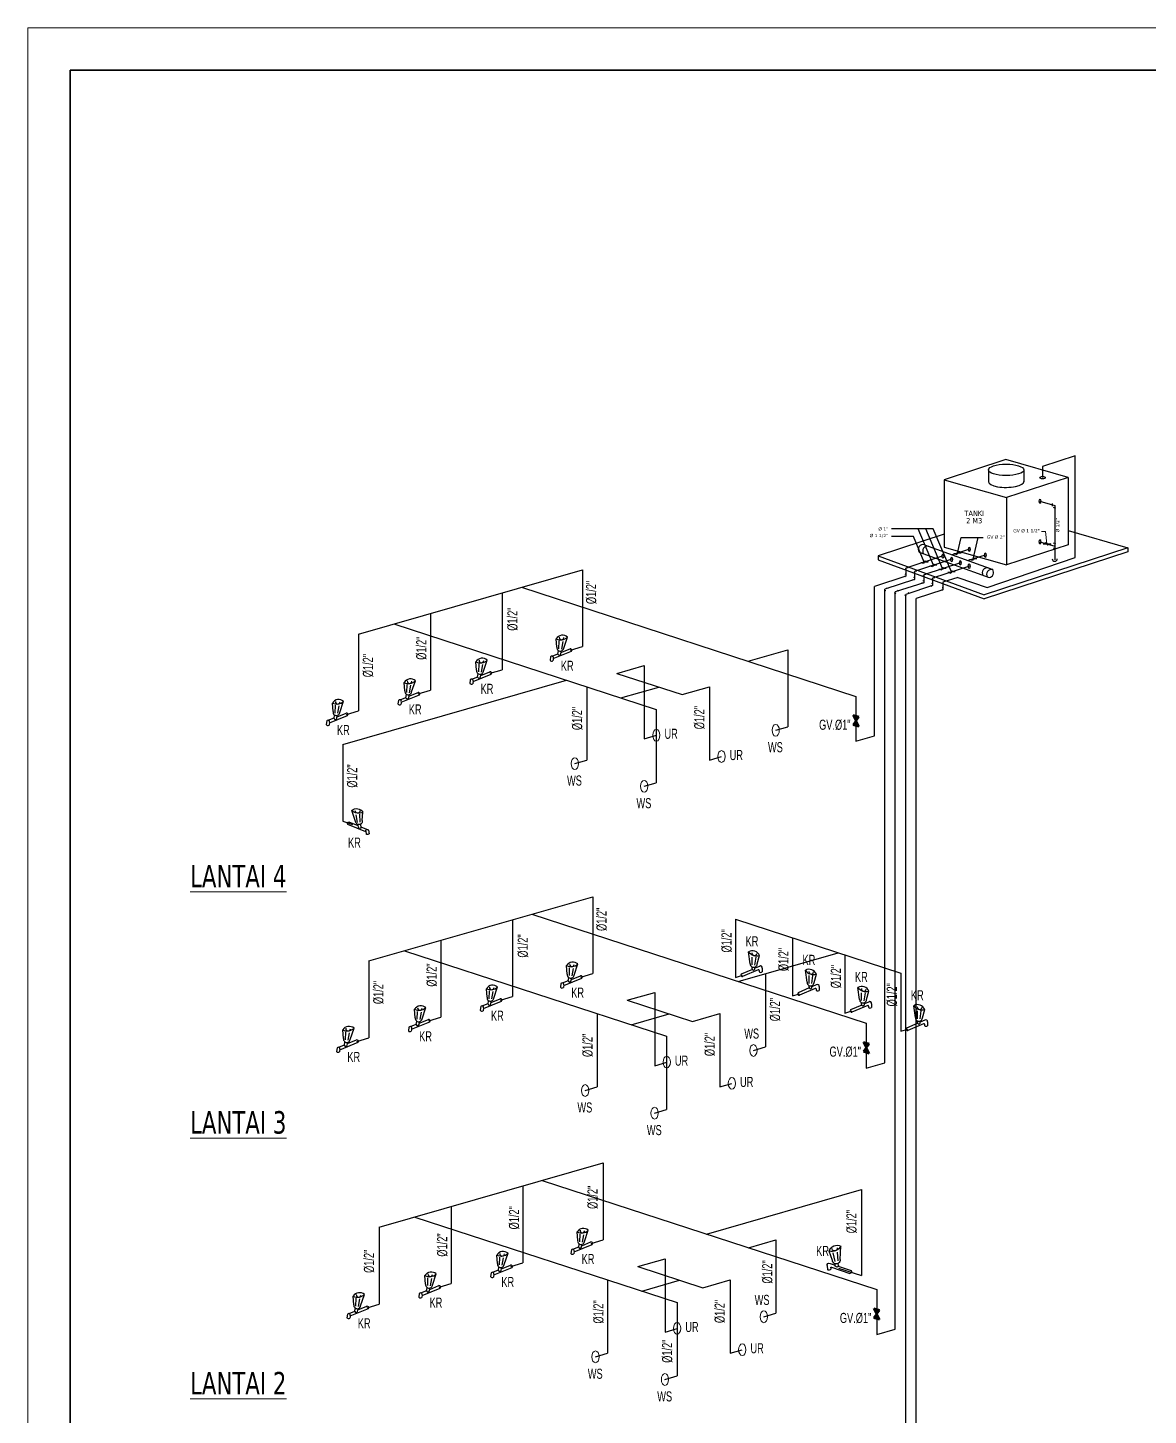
# Model space of a CAD drawing. Header units: millimetres. Extents: x -11 to 37583, y -101 to 28664.
# Drawn here: x 20783 to 26078, y 22109 to 28664 of the extents above; entities that cross this region are included whole.
import ezdxf
from ezdxf.enums import TextEntityAlignment as Align

# ---------------------------------------------------------------- set-up
doc = ezdxf.new("R2010")
doc.units = ezdxf.units.MM
doc.linetypes.add('ACAD_ISO14W100', pattern=[24, 12, -3, 0, -3, 0, -3, 0, -3])
for name, color, linetype, lineweight in [('BB', 22, 'Continuous', 5), ('DENAH', 7, 'Continuous', 0), ('GRS KOP', 1, 'Continuous', 35), ('HACH', 252, 'Continuous', 0), ('kabel', 1, 'Continuous', 50), ('kop', 7, 'Continuous', 20), ('Notasi', 2, 'Continuous', 20)]:
    doc.layers.add(name, color=color, linetype=linetype, lineweight=lineweight)
for name, color, linetype in [('HCH', 8, 'Continuous'), ('JENDELA', 3, 'Continuous'), ('pipa', 8, 'Continuous'), ('pipa3', 8, 'ACAD_ISO14W100'), ('potongan', 210, 'Continuous'), ('TEX', 255, 'Continuous')]:
    doc.layers.add(name, color=color, linetype=linetype)
doc.styles.add('BARU', font='complex.shx')
doc.styles.get("Standard").update_dxf_attribs({"font": 'arial.ttf'})
doc.styles.add('style1', font='romanc.shx')
doc.styles.add('style2', font='verdana.ttf')
doc.styles.add('tahoma', font='tahoma.ttf')

# ---------------------------------------------------------------- blocks, each defined once
blk = doc.blocks.new('A$C3F220AFC')
at = {"layer": 'JENDELA'}
for p, q in [((-193.3403770520817, 22.18070560472552), (-215.0788351513329, 139.3927246906096)), ((-162.2370023027761, 3.433098413283005), (-169.6414101162227, 114.877142754849)), ((-128.4423582659219, -45.79996332316659), (-6.410661058034748, 19.37336865009274)), ((-123.815734855365, 3.61735478672199), (-116.2553697213298, 110.8077965000411)), ((-96.93741781130666, 17.02142769715283), (-60.20757821266307, 179.9287488664268)), ((-267.8579479946638, -120.2574917218881), (-270.6021139260265, -171.5332167128799)), ((-246.4343521181727, -108.8158157247817), (-168.7611811576644, -67.33299214823637)), ((-226.4122045175172, -131.8306643499527), (-228.6571363357361, -173.778021144215)), ((-226.9390475476393, -141.6749151534168), (16.88866917684209, -11.45411890826654)), ((-169.0543522384833, -72.81099929078482), (-166.668318365817, -28.22709889209364)), ((-129.6303016034071, -67.9971118645044), (-127.6137549551786, -30.31721464649308))]:
    blk.add_line(p, q, dxfattribs=at)
for centre, radius, start, end in [((-120.6029533135006, 94.55702934227884), 104.5750057687551, 54.72288170699418, 154.6122503131415), ((-166.1512976738159, 268.578272811952), 138.1405436308323, 249.25639522517, 320.0787367968019), ((-145.1728719187668, 18.96623980428558), 48.2746448160043, 176.1820187647595, 357.6911337469257), ((-142.3184722965816, 165.9815650549717), 33.02809461866336, 178.5979480037673, 1.659557182589152), ((0, 0), 20.40646933216243, 325.85310898675, 108.309415237502), ((-248.4316235607839, -150.270528411027), 30.7186027398011, 223.8026282244654, 310.0705243064592), ((-248.091610819858, -131.9844297087984), 22.98323657985948, 42.59521669405259, 149.3202653883321), ((-254.2913442312856, -132.0108961408259), 27.87972224024953, 353.5027546102921, 33.97945654103612), ((-149.9776657168986, -65.20085371448658), 20.53860479442235, 201.7482369121056, 352.1750806964301)]:
    blk.add_arc(centre, radius, start, end, dxfattribs=at)
blk = doc.blocks.new('12')
at = {"layer": 'JENDELA'}
for p, q in [((91411.43708213279, -16883.68855651096), (91374.70724253415, -16720.78123534168)), ((91438.31539917685, -16897.09262942139), (91430.75503404281, -16789.90218770807)), ((91476.73666662426, -16897.27688579482), (91484.1410744377, -16785.83284145326)), ((91507.84004137357, -16878.52927860338), (91529.57849947282, -16761.3172595175)), ((91447.6592487544, -16960.60492578726), (91297.61099514464, -17040.74102894543)), ((91530.3853446119, -16959.69442713865), (91320.91032537952, -17071.56851646775)), ((91444.12996592489, -16951.61193337472), (91441.87749562057, -16926.61888074295)), ((91483.55401655997, -16956.425820801), (91480.96107120415, -16925.07086767785)), ((91541.43871186912, -16910.52023270028), (91481.88454253538, -16942.32626137717)), ((91542.17137273835, -16966.33975317028), (91543.15680065722, -16984.75282753265)), ((91582.35761231615, -16931.23229811032), (91585.10177824751, -16982.50802310131))]:
    blk.add_line(p, q, dxfattribs=at)
for centre, radius, start, end in [((91435.10261763498, -16806.15295486583), 104.5750057687551, 25.38774968660852, 125.2771182926948), ((91480.6509619953, -16632.13171139616), 138.1405436308323, 219.921263203238, 290.7436047751192), ((91456.81813661807, -16734.72841915314), 33.02809461866336, 178.340442817388, 1.402051996248117), ((91459.67253624025, -16881.74374440382), 48.2746448160043, 182.3088662530224, 3.817981235218756), ((91464.47733003838, -16948.8156752247), 20.53860479442235, 187.8249193036557, 338.2517630881118), ((91534.1632950275, -16966.76832817071), 8.019537714484613, 3.063423728562828, 118.1052878580306), ((91558.005264836, -16928.56710032283), 24.49775720736065, 353.7542269904412, 132.5511195553443), ((91562.93128788227, -16961.24533479946), 30.7186027398011, 229.9294756936638, 316.1973717752588), ((91314.49966432148, -17052.19514785369), 20.40646933216243, 145.853108986828, 288.3094152372807)]:
    blk.add_arc(centre, radius, start, end, dxfattribs=at)
blk = doc.blocks.new('kop')
at = {"layer": 'GRS KOP'}
blk.add_lwpolyline([(1, 54), (83, 54), (83, 1), (1, 1)], close=True, dxfattribs=at)
at = {"layer": 'kop', "color": 7}
for p, q in [((84, 55.00000000000017), (0, 55.00000000000017)), ((0, 55.00000000000017), (0, 0))]:
    blk.add_line(p, q, dxfattribs=at)
at = {"layer": 'kop', "style": 'BARU', "flags": 4}
for p, height in [((73.79999999999714, 5.399999999992659), 0.3500000000000013), ((80.30348371280252, 5.381560126415408), 0.2500000000000009), ((73.79999999999714, 4.899999999992659), 0.3500000000000013), ((80.30348371280252, 4.881560126415408), 0.2500000000000009), ((73.79999999999714, 4.399999999992659), 0.3500000000000013), ((80.30348371280252, 4.381560126415408), 0.2500000000000009)]:
    blk.add_attdef('-', p, '', height=height, dxfattribs=at)
at = {"layer": 'kop', "flags": 4}
for tag, p in [('AR-00', (78.05695564226218, 2.647698724276623)), ('00', (81.23754618094216, 2.647099872606105))]:
    blk.add_attdef(tag, text='', height=0.3499740475000009, dxfattribs=at).set_placement(p, align=Align.MIDDLE)

msp = doc.modelspace()

# ---------------------------------------------------------------- hatches: boundary and pattern name
h = msp.add_hatch(color=2)
h.paths.add_polyline_path([(25176.85999536154, 26181.75544927565), (25159.6073929521, 26180.03211348198), (25173.5162637261, 26175.90559961766)])
h.paths.add_polyline_path([(25180.20372699712, 26187.60529893363), (25176.85999536154, 26181.75544927565), (25194.11259777112, 26183.47878506925)])
h = msp.add_hatch(color=2)
h.paths.add_polyline_path([(25251.08327342578, 26153.97748418977), (25233.83067101635, 26152.2541483961), (25247.73954179035, 26148.12763453178)])
h.paths.add_polyline_path([(25254.42700506136, 26159.82733384776), (25251.08327342578, 26153.97748418977), (25268.33587583536, 26155.70081998337)])
h = msp.add_hatch(color=2)
h.paths.add_polyline_path([(25019.8770922597, 26139.61810239439), (25002.62448985026, 26137.89476660072), (25016.53336062426, 26133.76825273641)])
h.paths.add_polyline_path([(25023.22082389529, 26145.46795205238), (25019.8770922597, 26139.61810239439), (25037.12969466928, 26141.341438188)])
h = msp.add_hatch(color=2)
h.paths.add_polyline_path([(25062.20460755558, 26124.17607004157), (25044.95200514615, 26122.4527342479), (25058.86087592015, 26118.32622038358)])
h.paths.add_polyline_path([(25065.54833919117, 26130.02591969956), (25062.20460755558, 26124.17607004157), (25079.45720996517, 26125.89940583517)])
h = msp.add_hatch(color=2)
h.paths.add_polyline_path([(25105.63610050608, 26108.3312817382), (25088.38349809664, 26106.60794594452), (25102.29236887064, 26102.48143208021)])
h.paths.add_polyline_path([(25108.97983214166, 26114.18113139619), (25105.63610050608, 26108.3312817382), (25122.88870291566, 26110.0546175318)])
h = msp.add_hatch(color=2)
h.paths.add_polyline_path([(25147.77155614168, 26092.95931708175), (25130.51895373225, 26091.23598128807), (25144.42782450625, 26087.10946742376)])
h.paths.add_polyline_path([(25151.11528777727, 26098.80916673973), (25147.77155614168, 26092.95931708175), (25165.02415855127, 26094.68265287535)])
at = {"layer": 'HACH', "linetype": 'ByBlock'}
for points in [[(25597.25540634268, 26231.61493793632), (25581.78997195851, 26225.92836272228), (25599.35651187982, 26225.90068839308)], [(25617.21736350741, 26225.87255040522), (25599.35651187982, 26225.90068839308), (25601.49281956609, 26220.09070169614)]]:
    msp.add_hatch(color=256, dxfattribs=at).paths.add_polyline_path(points)
at = {"layer": 'kabel', "linetype": 'ByBlock'}
h = msp.add_hatch(color=256, dxfattribs=at)
h.paths.add_polyline_path([(24696.43319271749, 25411.93688789625), (24709.89811597045, 25407.9420853427), (24696.43319271749, 25389.4276966463)])
h.paths.add_polyline_path([(24682.96826946462, 25415.93169044991), (24696.43319271749, 25411.93688789625), (24696.43319271749, 25389.4276966463)])
h.paths.add_polyline_path([(24696.43319271749, 25389.42769664638), (24696.43319271749, 25366.91850539625), (24682.96826946462, 25370.91330794987)])
h.paths.add_polyline_path([(24696.43319271749, 25389.4276966463), (24709.89811597045, 25362.92370284271), (24696.43319271757, 25366.91850539625)])
h = msp.add_hatch(color=256, dxfattribs=at)
h.paths.add_polyline_path([(24745.51341851943, 23867.52324852742), (24758.97834177237, 23863.52844597387), (24745.51341851943, 23845.01405727747)])
h.paths.add_polyline_path([(24732.04849526655, 23871.51805108107), (24745.51341851943, 23867.52324852742), (24745.51341851943, 23845.01405727747)])
h.paths.add_polyline_path([(24745.51341851943, 23845.01405727754), (24745.51341851943, 23822.50486602742), (24732.04849526655, 23826.49966858104)])
h.paths.add_polyline_path([(24745.51341851943, 23845.01405727747), (24758.97834177237, 23818.51006347387), (24745.5134185195, 23822.50486602742)])
h = msp.add_hatch(color=256, dxfattribs=at)
h.paths.add_polyline_path([(24794.59364432142, 22609.35725760599), (24808.05856757437, 22605.36245505245), (24794.59364432142, 22586.84806635605)])
h.paths.add_polyline_path([(24781.12872106854, 22613.35206015965), (24794.59364432142, 22609.35725760599), (24794.59364432142, 22586.84806635605)])
h.paths.add_polyline_path([(24794.59364432142, 22586.84806635612), (24794.59364432142, 22564.33887510599), (24781.12872106854, 22568.33367765961)])
h.paths.add_polyline_path([(24794.59364432142, 22586.84806635605), (24808.05856757437, 22560.34407255245), (24794.5936443215, 22564.33887510599)])

# ---------------------------------------------------------------- linework, layer by layer
at = {"color": 0}
for p, q in [((25176.858082561, 26181.74721334608), (25194.17629901323, 26256.31411223262)), ((25194.17629901323, 26256.31411223262), (25298.0712074455, 26256.31411223262)), ((25250.7638924011, 26152.60232799816), (25274.85102965424, 26256.31411223262))]:
    msp.add_line(p, q, dxfattribs=at)
at = {"color": 6}
for p, q in [((25113.31567453486, 26169.85620743436), (24932.39186814852, 26111.29184373925)), ((25232.5249378405, 26199.77398426837), (25151.5501957575, 26173.56276121166)), ((24932.39186814852, 26111.29184373925), (24932.39186814852, 26072.86254961518)), ((24932.39186814852, 26072.86254961518), (24784.46286744884, 26024.78259947517)), ((24784.46286744888, 25318.13080799262), (24784.46286744884, 26024.78259947517)), ((24931.70354485478, 20750.80399112611), (24931.70354485478, 25987.00861045244))]:
    msp.add_line(p, q, dxfattribs=at)
at = {"color": 2}
for p, q in [((25159.6073929521, 26180.03211348198), (25194.11259777112, 26183.47878506928)), ((25159.6073929521, 26180.03211348198), (25173.5162637261, 26175.90559961766)), ((25180.20372699712, 26187.60529893363), (25173.5162637261, 26175.90559961766)), ((25180.20372699712, 26187.60529893363), (25194.11259777112, 26183.47878506928)), ((25233.83067101635, 26152.2541483961), (25268.33587583536, 26155.70081998341)), ((25254.42700506136, 26159.82733384776), (25247.73954179035, 26148.12763453178)), ((25254.42700506136, 26159.82733384776), (25268.33587583536, 26155.70081998341)), ((25002.62448985026, 26137.89476660072), (25037.12969466928, 26141.34143818803)), ((25002.62448985026, 26137.89476660072), (25016.53336062426, 26133.76825273641)), ((25023.22082389529, 26145.46795205238), (25016.53336062426, 26133.76825273641)), ((25023.22082389529, 26145.46795205238), (25037.12969466928, 26141.34143818803)), ((25044.95200514615, 26122.4527342479), (25079.45720996517, 26125.89940583521)), ((25044.95200514615, 26122.4527342479), (25058.86087592015, 26118.32622038358)), ((25065.54833919117, 26130.02591969956), (25058.86087592015, 26118.32622038358)), ((25065.54833919117, 26130.02591969956), (25079.45720996517, 26125.89940583521)), ((25088.38349809664, 26106.60794594452), (25122.88870291566, 26110.05461753183)), ((25088.38349809664, 26106.60794594452), (25102.29236887064, 26102.48143208021)), ((25108.97983214166, 26114.18113139619), (25102.29236887064, 26102.48143208021)), ((25108.97983214166, 26114.18113139619), (25122.88870291566, 26110.05461753183)), ((25130.51895373225, 26091.23598128807), (25165.02415855127, 26094.68265287538)), ((25130.51895373225, 26091.23598128807), (25144.42782450625, 26087.10946742376)), ((25151.11528777727, 26098.80916673973), (25144.42782450625, 26087.10946742376)), ((25151.11528777727, 26098.80916673973), (25165.02415855127, 26094.68265287538)), ((25233.83067101635, 26152.2541483961), (25247.73954179035, 26148.12763453178))]:
    msp.add_line(p, q, dxfattribs=at)
at = {"color": 3}
for p, q in [((25307.78513309272, 26172.32404865927), (25226.8103910098, 26146.11282560259)), ((25195.94385652678, 26138.03290053229), (25016.71173041724, 26079.77879453533)), ((25016.71173041724, 26041.73198450897), (24882.62331905279, 25998.150508921)), ((25016.71173041724, 26079.77879453533), (25016.71173041724, 26041.73198450897)), ((24882.62331905279, 22515.55117770236), (24882.62331905279, 25998.150508921))]:
    msp.add_line(p, q, dxfattribs=at)
at = {"color": 1}
for p, q in [((25154.34246172119, 26153.99313422684), (24973.41865533483, 26095.42877053173)), ((24973.41865533483, 26095.42877053173), (24973.41865533483, 26056.99947640766)), ((24973.41865533483, 26056.99947640766), (24833.54309325085, 26011.5370584977)), ((24833.5430932508, 23773.71716862378), (24833.54309325085, 26011.5370584977))]:
    msp.add_line(p, q, dxfattribs=at)
at = {"layer": 'DENAH', "linetype": 'ByBlock', "extrusion": (0, 0, -1)}
for centre in [(24317.48660336828, 25344.78335485911), (23753.369485776, 25321.35701298953), (24061.31219913039, 25220.94377571744), (23367.99992847881, 25187.19420517609), (23696.12813135092, 25080.19893085459), (23802.44971157793, 23776.9433736207), (24212.10200325514, 23832.07305412305), (23417.08015428075, 23642.78056580725), (24110.39242493232, 23676.53013634861), (23745.20835715286, 23535.78529148575), (24261.18222905714, 22573.90706320162), (23851.52993737992, 22518.77738269928), (24159.47265073431, 22418.36414542719), (23466.16038008274, 22384.61457488583), (23794.28858295484, 22277.61930056433)]:
    msp.add_ellipse(centre, major_axis=(0, 28.01450949775578), ratio=0.6096515020316432, dxfattribs=at)
at = {"layer": 'HACH', "linetype": 'ByBlock'}
for p, q in [((25592.2047491365, 26283.55141980151), (25572.60215694516, 26283.55141980151)), ((25599.35651187982, 26225.90068839316), (25592.2047491365, 26283.55141980151))]:
    msp.add_line(p, q, dxfattribs=at)
at = {"layer": 'HCH', "color": 4, "linetype": 'ByBlock'}
for p, q in [((25237.54578876584, 26122.05737312416), (25058.31366265631, 26063.80326712724)), ((25058.31366265631, 26063.80326712724), (25058.31366265631, 26028.15948771329))]:
    msp.add_line(p, q, dxfattribs=at)
at = {"layer": 'kabel', "linetype": 'ByBlock'}
for p, q in [((24682.96826946462, 25415.93169044998), (24709.89811597045, 25407.94208534274)), ((24682.96826946462, 25415.93169044998), (24709.89811597045, 25362.92370284278)), ((24709.89811597045, 25407.94208534274), (24682.96826946462, 25370.91330794994)), ((24682.96826946462, 25370.91330794994), (24709.89811597045, 25362.92370284278)), ((24732.04849526655, 23871.51805108114), (24758.97834177237, 23863.52844597391)), ((24732.04849526655, 23871.51805108114), (24758.97834177237, 23818.51006347394)), ((24758.97834177237, 23863.52844597391), (24732.04849526655, 23826.49966858111)), ((24732.04849526655, 23826.49966858111), (24758.97834177237, 23818.51006347394)), ((24781.12872106854, 22613.35206015972), (24808.05856757437, 22605.36245505248)), ((24781.12872106854, 22613.35206015972), (24808.05856757437, 22560.34407255252)), ((24808.05856757437, 22605.36245505248), (24781.12872106854, 22568.33367765968)), ((24781.12872106854, 22568.33367765968), (24808.05856757437, 22560.34407255252))]:
    msp.add_line(p, q, dxfattribs=at)
at = {"layer": 'kop', "color": 7}
msp.add_line((37583.10774446966, 28663.85288753689), (20783.10774446966, 28663.85288753689), dxfattribs=at)
at = {"layer": 'pipa', "color": 1}
for p, q in [((22346.25890788457, 25799.46036422028), (23404.05031913296, 26103.09885581124)), ((23404.05031913296, 26103.09885581124), (23404.05031913296, 25739.93811139475)), ((23024.85180134438, 25994.25011235343), (23024.85180134438, 25631.08936793694)), ((23115.76635419898, 26020.34708893963), (24696.4331927176, 25504.92695583962)), ((22685.55535461447, 25896.85523828686), (22685.55535461447, 25533.69449387037)), ((22513.71530265362, 25847.52863795955), (23752.94535770504, 25443.44340990812)), ((22346.25890788457, 25799.46036422028), (22346.25890788457, 25436.29961980379)), ((23347.23309277884, 25723.07111066341), (23404.05031913296, 25739.93811139475)), ((24186.99364844193, 25671.04380685363), (24374.3038297224, 25724.81110000694)), ((24374.3038297224, 25724.81110000694), (24374.3038297224, 25361.65035559045)), ((22968.03457499026, 25614.2223672056), (23024.85180134438, 25631.08936793694)), ((23567.0562777438, 25613.69573429113), (23696.55225942188, 25650.86749058043)), ((23696.55225942188, 25650.86749058042), (23696.55225942188, 25304.49001225819)), ((22271.78114627673, 25277.85732740305), (23329.57255752512, 25581.495818994)), ((23567.05627774376, 25613.69573429112), (23874.99899109816, 25513.28249701903)), ((22628.73812826035, 25516.82749313903), (22685.55535461447, 25533.69449387037)), ((23424.81715483293, 25550.43868422966), (23424.81715483293, 25204.06120590743)), ((23586.12110509091, 25497.84107068735), (23764.93890752976, 25549.17063077337)), ((23874.99899109819, 25513.28249701904), (24004.49497277627, 25550.45425330833)), ((24004.49497277627, 25550.45425330833), (24004.49497277627, 25204.0767749861)), ((24696.4331927176, 25504.92695583962), (24696.43319271749, 25292.86193421806)), ((22289.44168153044, 25419.43261907245), (22346.25890788457, 25436.29961980379)), ((23752.94535770504, 25443.44340990816), (23752.94535770504, 25097.06593158593)), ((23696.55225942188, 25304.49001225819), (23753.369485776, 25321.35701298953)), ((24317.48660336828, 25344.78335485911), (24374.3038297224, 25361.65035559045)), ((24696.43319271749, 25292.86193421806), (24784.46286744887, 25318.13080799261)), ((22271.78114627673, 25277.85732740305), (22271.78114627673, 24914.69658298656)), ((23367.99992847881, 25187.19420517609), (23424.81715483293, 25204.06120590743)), ((24004.49497277627, 25204.0767749861), (24061.31219913039, 25220.94377571744)), ((23696.12813135092, 25080.19893085459), (23752.94535770504, 25097.06593158593)), ((22271.78114627673, 24914.69658298656), (22317.53161719886, 24899.82674441262)), ((22395.3391336865, 24255.04672485145), (23453.13054493489, 24558.6852164424)), ((23453.13054493489, 24558.6852164424), (23453.13054493489, 24195.52447202591)), ((23164.84658000091, 24475.9334495708), (24745.51341851953, 23960.51331647079)), ((24127.13831249798, 24451.89866246902), (24908.15160664855, 24197.22768044143)), ((24127.13831249798, 24451.89866246902), (24127.13831249798, 24177.21516058255)), ((23073.93202714631, 24449.8364729846), (23073.93202714631, 24086.67572856811)), ((22734.6355804164, 24352.44159891802), (22734.6355804164, 23989.28085450154)), ((24396.09351281137, 24364.19838195109), (24396.09351281137, 24089.51488006462)), ((22395.3391336865, 24255.04672485145), (22395.3391336865, 23891.88598043496)), ((22562.79552845556, 24303.11499859072), (23802.02558350698, 23899.02977053929)), ((24139.42324793118, 24158.14577688732), (24611.99576901427, 24293.79748094087)), ((24643.8847340245, 24283.39920206928), (24643.8847340245, 24008.71570018281)), ((23396.31331858077, 24178.65747129457), (23453.13054493489, 24195.52447202591)), ((24268.91922960927, 24195.31753317661), (24268.91922960927, 23848.94005485439)), ((24908.15160664855, 24197.22768044144), (24908.15160664855, 23922.54417855497)), ((24127.13831249798, 24177.21516058255), (24161.16932303314, 24187.31774947004)), ((23017.11480079219, 24069.80872783677), (23073.93202714631, 24086.67572856811)), ((23616.13650354573, 24069.28209492229), (23745.63248522382, 24106.45385121159)), ((23616.13650354569, 24069.28209492228), (23924.07921690009, 23968.86885765019)), ((23745.63248522382, 24106.45385121158), (23745.63248522382, 23760.07637288936)), ((24396.09351281137, 24089.51488006462), (24430.12452334654, 24099.61746895211)), ((23473.89738063487, 24006.02504486083), (23473.89738063487, 23659.6475665386)), ((23635.20133089284, 23953.42743131852), (23814.01913333169, 24004.75699140454)), ((23924.07921690013, 23968.8688576502), (24053.5751985782, 24006.0406139395)), ((24053.5751985782, 24006.04061393949), (24053.5751985782, 23659.66313561727)), ((24643.8847340245, 24008.71570018281), (24677.91574455966, 24018.8182890703)), ((22677.81835406228, 23972.41385377019), (22734.6355804164, 23989.28085450154)), ((24745.51341851953, 23960.51331647079), (24745.51341851943, 23748.44829484922)), ((24908.15160664855, 23922.54417855497), (24942.18261718372, 23932.64676744247)), ((22338.52190733239, 23875.01897970362), (22395.3391336865, 23891.88598043496)), ((23802.02558350698, 23899.02977053932), (23802.02558350698, 23552.65229221709)), ((24212.10200325514, 23832.07305412305), (24268.91922960927, 23848.94005485439)), ((23745.63248522382, 23760.07637288936), (23802.44971157793, 23776.9433736207)), ((24745.51341851943, 23748.44829484922), (24833.5430932508, 23773.71716862378)), ((24053.5751985782, 23659.66313561727), (24110.39242493232, 23676.53013634861)), ((23417.08015428075, 23642.78056580725), (23473.89738063487, 23659.6475665386)), ((23745.20835715286, 23535.78529148575), (23802.02558350698, 23552.65229221709)), ((22444.41935948848, 22996.88073393003), (23502.21077073688, 23300.51922552098)), ((23502.21077073688, 23300.51922552098), (23502.21077073688, 22937.35848110449)), ((23213.9268058029, 23217.76745864938), (24794.59364432153, 22702.34732554937)), ((23123.0122529483, 23191.67048206317), (23123.0122529483, 22828.50973764668)), ((23990.05992259015, 22964.68779340334), (24722.41023158011, 23174.90858057672)), ((24722.41023158011, 23174.90858057672), (24722.41023158011, 22768.92926792426)), ((22783.7158062184, 23094.2756079966), (22783.7158062184, 22731.11486358011)), ((22611.87575425754, 23044.94900766929), (23851.10580930896, 22640.86377961787)), ((22444.41935948848, 22996.88073393003), (22444.41935948848, 22633.71998951353)), ((23445.39354438276, 22920.49148037315), (23502.21077073688, 22937.35848110449)), ((24188.50347373317, 22899.9797859659), (24317.99945541124, 22937.1515422552)), ((24317.99945541124, 22937.15154225519), (24317.99945541124, 22590.77406393296)), ((23066.19502659419, 22811.64273691534), (23123.0122529483, 22828.50973764668)), ((23665.21672934772, 22811.11610400087), (23794.71271102579, 22848.28786029017)), ((23794.71271102579, 22848.28786029016), (23794.71271102579, 22501.91038196793)), ((23522.97760643686, 22747.8590539394), (23522.97760643686, 22401.48157561717)), ((23665.21672934768, 22811.11610400086), (23973.15944270208, 22710.70286672877)), ((23684.28155669483, 22695.26144039709), (23863.09935913367, 22746.59100048312)), ((23973.1594427021, 22710.70286672878), (24102.65542438019, 22747.87462301807)), ((24102.65542438019, 22747.87462301807), (24102.65542438019, 22401.49714469584)), ((24614.60664775025, 22803.96763708051), (24722.41023158011, 22768.92926792426)), ((22726.89857986428, 22714.24786284877), (22783.7158062184, 22731.11486358011)), ((24794.59364432153, 22702.34732554937), (24794.59364432142, 22490.2823039278)), ((22387.60213313437, 22616.8529887822), (22444.41935948848, 22633.71998951353)), ((23851.10580930896, 22640.8637796179), (23851.10580930896, 22294.48630129567)), ((24261.18222905714, 22573.90706320162), (24317.99945541124, 22590.77406393296)), ((23794.71271102579, 22501.91038196793), (23851.52993737992, 22518.77738269928)), ((24794.59364432142, 22490.2823039278), (24882.62331905279, 22515.55117770236)), ((23466.16038008274, 22384.61457488583), (23522.97760643686, 22401.48157561717)), ((24102.65542438019, 22401.49714469584), (24159.47265073431, 22418.36414542719)), ((23794.28858295484, 22277.61930056433), (23851.10580930896, 22294.48630129567))]:
    msp.add_line(p, q, dxfattribs=at)
at = {"layer": 'pipa3', "color": 21, "linetype": 'Continuous'}
for p, q in [((25404.83749474253, 26623.55748931723), (25112.89934238621, 26528.6716201314)), ((25699.84487679199, 26538.69373080551), (25404.83749474253, 26623.55748931723)), ((25112.89934238621, 26528.6716201314), (25112.89934238621, 26210.53464623043)), ((25112.89934238621, 26528.6716201314), (25407.90672443575, 26443.80786161964)), ((25699.84487679199, 26538.69373080551), (25407.90672443575, 26443.80786161964)), ((25699.84487679199, 26538.69373080551), (25699.84487679199, 26220.55675690453)), ((25407.90672443575, 26443.80786161964), (25407.90672443575, 26125.67088771866)), ((25699.84487679199, 26288.21310914682), (25982.11204216106, 26207.01428493006)), ((25112.89934238621, 26271.22849266864), (24802.08373098826, 26169.45829275321)), ((25020.35737427008, 26221.41383870028), (25342.6629334595, 26103.85397058003)), ((24802.08373098826, 26169.45829275321), (25302.51434284718, 25985.38236543587)), ((24802.08373098834, 26169.45829275321), (24802.08373098826, 26150.36492671242)), ((24995.39129809296, 26186.39091182822), (25325.81966990168, 26065.84318838923)), ((25112.89934238621, 26210.53464623043), (25407.90672443575, 26125.67088771866)), ((25982.11204216106, 26207.01428493006), (25302.51434284718, 25985.38236543587)), ((25982.11204216106, 26187.92091888931), (25302.51434284718, 25966.28899939508)), ((25699.84487679199, 26220.55675690453), (25407.90672443575, 26125.67088771866)), ((25982.11204216106, 26207.01428493006), (25982.11204216106, 26187.92091888931)), ((24802.08373098826, 26150.36492671242), (25302.51434284718, 25966.28899939508))]:
    msp.add_line(p, q, dxfattribs=at)
at = {"layer": 'pipa3', "linetype": 'Continuous'}
for p, q in [((25322.64139138277, 26575.06272597449), (25322.64139138277, 26519.17607310664)), ((25489.50891176567, 26573.53923525779), (25489.50891176567, 26517.65258238994)), ((25624.47126681294, 26416.1454834756), (25624.47126681294, 26404.27575578588)), ((25641.81980007477, 26392.65182165044), (25629.84477942213, 26396.81523521454)), ((25597.25540634268, 26231.61493793635), (25581.78997195858, 26225.92836272232)), ((25581.78997195858, 26225.92836272232), (25617.21736350749, 26225.87255040529)), ((25597.25540634268, 26231.61493793635), (25601.49281956609, 26220.09070169614)), ((25617.21736350749, 26225.87255040529), (25601.49281956609, 26220.09070169618)), ((25641.81980007477, 26225.00863858185), (25629.84477942213, 26229.17205214595)), ((25641.81980007477, 26201.18166176152), (25629.84477942213, 26205.34507532559)), ((24935.86047751398, 26102.91336178854), (24928.92325878297, 26105.32525830209)), ((24940.36026320108, 26117.5699101702), (24940.36026320108, 26110.19355997441)), ((24981.3870503874, 26101.70683696268), (24981.3870503874, 26094.33048676688)), ((24930.95561953696, 26069.42220469886), (24924.01840080594, 26071.83410121242)), ((24935.86047751398, 26079.86734329734), (24928.92325878297, 26082.27923981089)), ((25058.31366265631, 26028.15948771329), (24931.70354485478, 25987.00861045244)), ((24971.98240672328, 26053.55913149134), (24965.04518799226, 26055.97102800489)), ((24976.8872647003, 26087.05028858101), (24969.95004596929, 26089.46218509457)), ((24976.8872647003, 26064.00427008982), (24969.95004596929, 26066.41616660337)), ((25015.27548180569, 26038.29163959265), (25008.33826307466, 26040.7035361062)), ((25020.1803397827, 26071.78721743372), (25013.24312105169, 26074.19911394731)), ((25020.1803397827, 26048.74119894249), (25013.24312105169, 26051.15309545608)), ((25024.68012546973, 26086.05686096628), (25024.68012546973, 26078.68051077049)), ((25056.87741404475, 26024.71914279701), (25049.94019531373, 26027.1310393106)), ((25061.78227202178, 26055.81169002556), (25054.84505329075, 26058.22358653912)), ((25061.78227202178, 26035.16870214689), (25054.84505329075, 26037.58059866044)), ((25066.2820577088, 26070.08133355816), (25066.2820577088, 26062.70498336236)), ((24837.40180910836, 26003.40339697109), (24830.46459037733, 26005.81529348464)), ((24848.1578694377, 26014.42632678658), (24841.22065070669, 26016.83822330017)), ((24886.09192841833, 25990.94686351991), (24879.15470968731, 25993.3587600335)), ((24900.09950328403, 26001.96979333548), (24893.16228455301, 26004.38168984903)), ((24935.17215422017, 25979.93108045896), (24928.23493548923, 25982.34297697252)), ((24949.56775208, 25990.95401027442), (24942.63053334906, 25993.36590678801)), ((25105.95763984652, 26005.05726617408), (25099.02042111551, 26007.46916268767)), ((25110.86249782354, 26015.50682552396), (25103.92527909252, 26017.91872203751))]:
    msp.add_line(p, q, dxfattribs=at)
at = {"layer": 'pipa3', "color": 11, "linetype": 'Continuous'}
for p, q in [((25566.24292902093, 26426.77869500922), (25635.83228974849, 26406.76016305675)), ((25635.83228974849, 26406.76016305675), (25635.83228974849, 26150.76204531657)), ((25609.3550915368, 26222.98162605072), (25635.83228974849, 26215.36502154575))]:
    msp.add_line(p, q, dxfattribs=at)
at = {"layer": 'pipa3', "color": 1, "linetype": 'Continuous'}
msp.add_line((25566.24292902093, 26235.38355349821), (25592.7201272327, 26227.76694899325), dxfattribs=at)
at = {"layer": 'pipa3', "color": 21, "linetype": 'Continuous'}
for centre, radius, start, end in [((25014.09848110399, 26199.4654966207), 22.8233096571062, 74.08371885884692, 214.9499763645939), ((25034.99718206656, 26191.62137356681), 22.98458417278998, 74.51686924026818, 214.6666988472169), ((25315.62839090124, 26089.54764087314), 22.8233096571062, 74.08371885884692, 214.9499763645939), ((25336.52709186381, 26081.70351781918), 22.98458417278998, 74.51686924026818, 214.6666988472169), ((25321.24181011108, 26090.60888879692), 25.18524800245941, 280.472729150652, 31.72927819102898)]:
    msp.add_arc(centre, radius, start, end, dxfattribs=at)
at = {"layer": 'pipa3', "linetype": 'Continuous'}
msp.add_ellipse((25406.14231630195, 26575.06272597449), major_axis=(-83.50092491914852, -4.276291770525241e-13), ratio=0.3217868399942908, dxfattribs=at)
for centre, major_axis, ratio, start_param, end_param in [((25406.14231630195, 26519.17607310664), (83.50092491911374, 1.040382705391714e-10), 0.3217868399944218, 3.141592653585921, 6.339915364247113), ((25578.61794894418, 26538.51539350363), (-12.84514281342504, -6.578319768009474e-14), 0.4787417644248319, -1.570796326794897, 4.71238898038469)]:
    msp.add_ellipse(centre, major_axis=major_axis, ratio=ratio, start_param=start_param, end_param=end_param, dxfattribs=at)
at = {"layer": 'pipa3', "linetype": 'Continuous', "extrusion": (0, 0, -1)}
for centre in [(25566.24292902093, 26426.77869500922), (25566.24292902093, 26235.38355349821), (25107.49500656182, 26167.82146020606), (25148.52179374814, 26151.95838699854), (25232.5249378405, 26199.77398426837), (25307.78513309272, 26172.32404865927), (25190.10331622777, 26136.1346055054), (25231.70524846685, 26120.15907809724)]:
    msp.add_ellipse(centre, major_axis=(4.654503420199894e-14, -9.088606706045557), ratio=0.6571152506964989, dxfattribs=at)
at = {"layer": 'potongan', "color": 0}
for p, q in [((25732.91214311603, 26640.96497187611), (25578.61794894411, 26590.81620369987)), ((25732.91214311595, 26160.72810342407), (25732.91214311603, 26640.96497187611)), ((25578.61794894411, 26590.81620369987), (25578.61794894418, 26538.51539350363)), ((25061.70775732825, 26296.40419504337), (24864.26346440011, 26296.40419504337)), ((25063.46696566164, 26124.57652624043), (24990.98065114529, 26296.40419504337)), ((25105.91420060564, 26108.77142139496), (25026.69065802301, 26296.40419504337)), ((25147.71511064941, 26092.86056584214), (25061.70775732825, 26296.40419504337)), ((24968.33173138397, 26260.80820787921), (24865.04705936789, 26260.80820787917)), ((25019.46349939341, 26139.48367625555), (24968.33173138405, 26260.80820787917)), ((25316.13180166652, 26019.30624223253), (25732.91214311595, 26160.72810342407)), ((25178.16997155487, 26067.14506476886), (25107.39388845808, 26044.14139050432)), ((25107.39388845808, 26044.14139050432), (25107.39388845808, 26008.49761109036)), ((25178.16997155493, 26067.14506476886), (25316.13180166652, 26019.30624223253)), ((25107.39388845808, 26008.49761109036), (24980.78377065662, 25967.34673382952)), ((24980.78377065662, 20652.070988785), (24980.78377065662, 25967.34673382952))]:
    msp.add_line(p, q, dxfattribs=at)
msp.add_arc((25635.83228974849, 26154.80456484721), 11.83008933393052, 180, 0, dxfattribs=at)

# ---------------------------------------------------------------- block references
at = {"layer": 'BB', "linetype": 'Continuous', "xscale": -0.3820193508715017, "yscale": 0.3820193507590375, "zscale": 0.382019350762121, "rotation": 9.06898647931289}
msp.add_blockref('12', (58089.53782586961, 34717.80960781642), dxfattribs=at)
at = {"layer": 'HCH'}
for name, p, xscale, yscale, zscale, rotation in [('A$C3F220AFC', (23347.23309277884, 25723.07111066341), 0.3353805000524255, 0.3353805000331249, 0.3353805000000001, 353.963842105848), ('A$C3F220AFC', (22968.03457499026, 25614.2223672056), 0.3353805000524255, 0.3353805000331249, 0.3353805000000001, 353.963842105848), ('A$C3F220AFC', (22628.73812826035, 25516.82749313903), 0.3353805000524255, 0.3353805000331249, 0.3353805000000001, 353.963842105848), ('A$C3F220AFC', (22289.44168153044, 25419.43261907245), 0.3353805000524255, 0.3353805000331249, 0.3353805000000001, 353.963842105848), ('A$C3F220AFC', (22300.13410651173, 24903.9262158583), -0.3353805000524255, 0.3353805000331249, 0.3353805000000001, 6.036157894151968), ('A$C3F220AFC', (23396.31331858077, 24178.65747129457), 0.3353805000524255, 0.3353805000331249, 0.3353805000000001, 353.963842105848), ('12', (-6331.087128063409, 32495.54762131245), 0.3402000001767377, 0.3402000001699435, 0.3402000001778884, 355.3360488730929), ('12', (-6062.131927750015, 32407.84734079451), 0.3402000001767377, 0.3402000001699435, 0.3402000001778884, 355.3360488730929), ('A$C3F220AFC', (23017.11480079219, 24069.80872783677), 0.3353805000524255, 0.3353805000331249, 0.3353805000000001, 353.963842105848), ('12', (-5814.340706536888, 32327.0481609127), 0.3402000001767377, 0.3402000001699435, 0.3402000001778884, 355.3360488730929), ('A$C3F220AFC', (22677.81835406228, 23972.41385377019), 0.3353805000524255, 0.3353805000331249, 0.3353805000000001, 353.963842105848), ('12', (-5550.073833912829, 32240.87663928487), 0.3402000001767377, 0.3402000001699435, 0.3402000001778884, 355.3360488730929), ('A$C3F220AFC', (22338.52190733239, 23875.01897970362), 0.3353805000524255, 0.3353805000331249, 0.3353805000000001, 353.963842105848), ('A$C3F220AFC', (23445.39354438276, 22920.49148037315), 0.3353805000524255, 0.3353805000331249, 0.3353805000000001, 353.963842105848), ('A$C3F220AFC', (23066.19502659419, 22811.64273691534), 0.3353805000524255, 0.3353805000331249, 0.3353805000000001, 353.963842105848), ('A$C3F220AFC', (22726.89857986428, 22714.24786284877), 0.3353805000524255, 0.3353805000331249, 0.3353805000000001, 353.963842105848), ('A$C3F220AFC', (22387.60213313437, 22616.8529887822), 0.3353805000524255, 0.3353805000331249, 0.3353805000000001, 353.963842105848)]:
    msp.add_blockref(name, p, dxfattribs=dict(at, xscale=xscale, yscale=yscale, zscale=zscale, rotation=rotation))
at = {"layer": 'kop', "xscale": 200, "yscale": 200, "zscale": 200}
msp.add_blockref('kop', (20783.10785158622, 17663.85288938816), dxfattribs=at)

# ---------------------------------------------------------------- texts
at = {"color": 0, "char_height": 15.47469240197747, "width": 171.6286174369127, "attachment_point": 3, "style": 'style2'}
for s, insert in [('%%C 1"', (24849.26698786303, 26304.12248844423)), ('GV %%C 1 1/2"', (25565.30015730119, 26295.0614431215)), ('%%C 1 1/2"', (24849.16238840991, 26272.74817536728)), ('GV %%C 2"', (25399.71196661486, 26265.56416201968))]:
    msp.add_mtext(s, dxfattribs=dict(at, insert=insert))
at = {"color": 0, "insert": (25641.55871166156, 26347.40927415509), "char_height": 15.47469240197747, "width": 171.6286174369127, "attachment_point": 3, "rotation": 90, "style": 'style2'}
msp.add_mtext('%%C 1/2"', dxfattribs=at)
at = {"layer": 'Notasi', "attachment_point": 5, "style": 'tahoma'}
for s, insert, char_height in [('TANKI', (25255.67373178917, 26370.182264076), 25.04915279999999), ('2 M3 ', (25255.42170022289, 26334.91150658921), 25.04915279999999), ('\\A1;{\\W0.8;\\LLANTAI 4}', (21777.70849332556, 24655.78971896314), 106.3310976), ('\\A1;{\\W0.8;\\LLANTAI 3}', (21777.70849332556, 23491.28607753249), 106.3310976), ('\\A1;{\\W0.8;\\LLANTAI 2}', (21777.70849332556, 22260.23938038682), 106.3310976)]:
    msp.add_mtext(s, dxfattribs=dict(at, insert=insert, char_height=char_height))
at = {"layer": 'TEX', "char_height": 47.5398, "attachment_point": 5, "rotation": 89.99999999998248, "style": 'style1'}
for insert in [(23446.17017715673, 25996.01690374136), (23074.07970568522, 25870.08931061529), (22643.46359161646, 25732.82195128014), (22391.34194516853, 25650.34100479419), (23379.81735687141, 25400.60007937327), (23957.09449867762, 25404.63250536287), (22316.86418356069, 25128.73796797695), (23495.25040295866, 24451.60326437252), (24085.93259693641, 24349.69610975887), (23123.15993148714, 24325.67567124645), (24354.88779724982, 24261.99582924094), (22692.54381741839, 24188.40831191131), (24602.67901846294, 24181.19664935913), (22440.42217097045, 24105.92736542536), (24866.94589108699, 24095.02512773129), (24314.92182908266, 24025.03001769821), (23428.89758267334, 23856.18644000443), (24006.17472447955, 23860.21886599404), (23452.83123122336, 23138.26146507564), (23081.65339861901, 23041.67568690033), (24676.23949302155, 23023.39545411888), (22742.37493144433, 22912.8934067468), (22396.31071912467, 22836.07593627902), (24278.21314727758, 22785.63407160138), (23480.3472166333, 22596.67216513167), (24053.36059984587, 22599.13318524193), (23805.26308696239, 22411.37783020752)]:
    msp.add_mtext('{\\fArial Narrow|b0|i0|c0|p34;\\W0.8;%%C1/2"}', dxfattribs=dict(at, insert=insert))
at = {"layer": 'TEX', "char_height": 47.5398, "attachment_point": 5, "style": 'style1'}
for s, insert in [('{\\fArial Narrow|b0|i0|c0|p34;\\W0.8;KR}', (23332.35828017526, 25649.40246893487)), ('{\\fArial Narrow|b0|i0|c0|p34;\\W0.8;KR}', (22953.15976238668, 25540.55372547706)), ('{\\fArial Narrow|b0|i0|c0|p34;\\W0.8;KR}', (22613.86331565677, 25443.15885141048)), ('{\\fArial Narrow|b0|i0|c0|p34;\\W0.8;KR}', (22274.56686892687, 25345.76397734391)), ('{\\fArial Narrow|b0|i0|c0|p34;\\W0.8;GV.%%C1"}', (24596.88423017721, 25370.06344247447)), ('{\\fArial Narrow|b0|i0|c0|p34;\\W0.8;UR}', (23823.40456159356, 25327.93186320531)), ('{\\fArial Narrow|b0|i0|c0|p34;\\W0.8;UR}', (24131.34727494794, 25227.51862593322)), ('{\\fArial Narrow|b0|i0|c0|p34;\\W0.8;WS}', (24315.95833683445, 25264.58976297209)), ('{\\fArial Narrow|b0|i0|c0|p34;\\W0.8;WS}', (23366.47166194498, 25107.00061328907)), ('{\\fArial Narrow|b0|i0|c0|p34;\\W0.8;WS}', (23694.59986481709, 25000.00533896756)), ('{\\fArial Narrow|b0|i0|c0|p34;\\W0.8;KR}', (22326.92202248047, 24814.21725317476)), ('{\\fArial Narrow|b0|i0|c0|p34;\\W0.8;KR}', (24205.37334269894, 24347.81597692444)), ('{\\fArial Narrow|b0|i0|c0|p34;\\W0.8;KR}', (24474.32854301234, 24260.11569640651)), ('{\\fArial Narrow|b0|i0|c0|p34;\\W0.8;KR}', (24722.11976422546, 24179.3165165247)), ('{\\fArial Narrow|b0|i0|c0|p34;\\W0.8;KR}', (23381.4385059772, 24104.98882956603)), ('{\\fArial Narrow|b0|i0|c0|p34;\\W0.8;KR}', (24986.38663684951, 24093.14499489686)), ('{\\fArial Narrow|b0|i0|c0|p34;\\W0.8;KR}', (23002.23998818862, 23996.14008610822)), ('{\\fArial Narrow|b0|i0|c0|p34;\\W0.8;WS}', (24203.97045961041, 23911.4853751019)), ('{\\fArial Narrow|b0|i0|c0|p34;\\W0.8;KR}', (22662.94354145871, 23898.74521204165)), ('{\\fArial Narrow|b0|i0|c0|p34;\\W0.8;KR}', (22323.6470947288, 23801.35033797508)), ('{\\fArial Narrow|b0|i0|c0|p34;\\W0.8;UR}', (23872.48478739549, 23783.51822383647)), ('{\\fArial Narrow|b0|i0|c0|p34;\\W0.8;GV.%%C1"}', (24645.96445597914, 23825.64980310564)), ('{\\fArial Narrow|b0|i0|c0|p34;\\W0.8;UR}', (24180.42750074988, 23683.10498656438)), ('{\\fArial Narrow|b0|i0|c0|p34;\\W0.8;WS}', (23415.55188774692, 23562.58697392024)), ('{\\fArial Narrow|b0|i0|c0|p34;\\W0.8;WS}', (23743.68009061903, 23455.59169959873)), ('{\\fArial Narrow|b0|i0|c0|p34;\\W0.8;KR}', (24538.85612709721, 22885.13061341205)), ('{\\fArial Narrow|b0|i0|c0|p34;\\W0.8;KR}', (23430.51873177918, 22846.82283864461)), ('{\\fArial Narrow|b0|i0|c0|p34;\\W0.8;KR}', (23051.32021399061, 22737.9740951868)), ('{\\fArial Narrow|b0|i0|c0|p34;\\W0.8;KR}', (22712.0237672607, 22640.57922112022)), ('{\\fArial Narrow|b0|i0|c0|p34;\\W0.8;WS}', (24253.0506854124, 22653.31938418048)), ('{\\fArial Narrow|b0|i0|c0|p34;\\W0.8;KR}', (22372.72732053079, 22543.18434705366)), ('{\\fArial Narrow|b0|i0|c0|p34;\\W0.8;GV.%%C1"}', (24695.04468178113, 22567.48381218421)), ('{\\fArial Narrow|b0|i0|c0|p34;\\W0.8;UR}', (23921.56501319747, 22525.35223291505)), ('{\\fArial Narrow|b0|i0|c0|p34;\\W0.8;UR}', (24229.50772655186, 22424.93899564296)), ('{\\fArial Narrow|b0|i0|c0|p34;\\W0.8;WS}', (23464.63211354891, 22304.42098299881)), ('{\\fArial Narrow|b0|i0|c0|p34;\\W0.8;WS}', (23792.76031642102, 22197.42570867731))]:
    msp.add_mtext(s, dxfattribs=dict(at, insert=insert))

doc.saveas('drawing.dxf')
